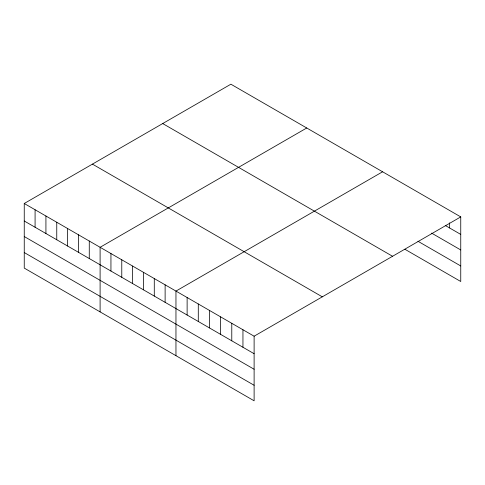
<?xml version="1.0" encoding="UTF-8"?>
<svg xmlns="http://www.w3.org/2000/svg" width="485" height="485" viewBox="0 0 485 485"><rect width="100%" height="100%" fill="white"/><g stroke="black" fill="none" stroke-linecap="round" stroke-linejoin="round"><path stroke-width="0.73" d="M24.25 203.494L254.116 336.202L254.116 400.804L24.25 268.096L24.25 203.494L230.884 84.196L460.75 216.904L460.75 281.506L404.926 249.278M306.744 127.985L100.104 247.289L100.104 311.891M382.598 171.781L175.958 291.085L175.958 355.687M254.116 336.202L460.75 216.904M445.242 225.458L460.75 234.407M431.595 233.121L460.75 249.951M417.949 241.257L460.75 265.962M162.699 123.56L392.559 256.274M92.441 164.124L322.301 296.832M24.25 220.996L254.116 353.711M24.25 236.541L254.116 369.249M24.25 252.552L254.116 385.266M449.583 222.857L449.583 227.962M242.949 329.758L242.949 347.26M231.781 323.313L231.781 340.816M220.62 316.869L220.62 334.371M209.453 310.418L209.453 327.927M198.292 303.974L198.292 321.476M187.125 297.529L187.125 315.032M165.124 284.828L165.124 302.331M154.285 278.572L154.285 296.074M143.451 272.315L143.451 289.818M132.617 266.059L132.617 283.561M121.777 259.802L121.777 277.305M110.944 253.546L110.944 271.048M89.27 241.033L89.27 258.535M78.431 234.776L78.431 252.279M67.597 228.52L67.597 246.022M56.757 222.263L56.757 239.766M45.923 216.007L45.923 233.509M35.084 209.75L35.084 227.253"/></g></svg>
